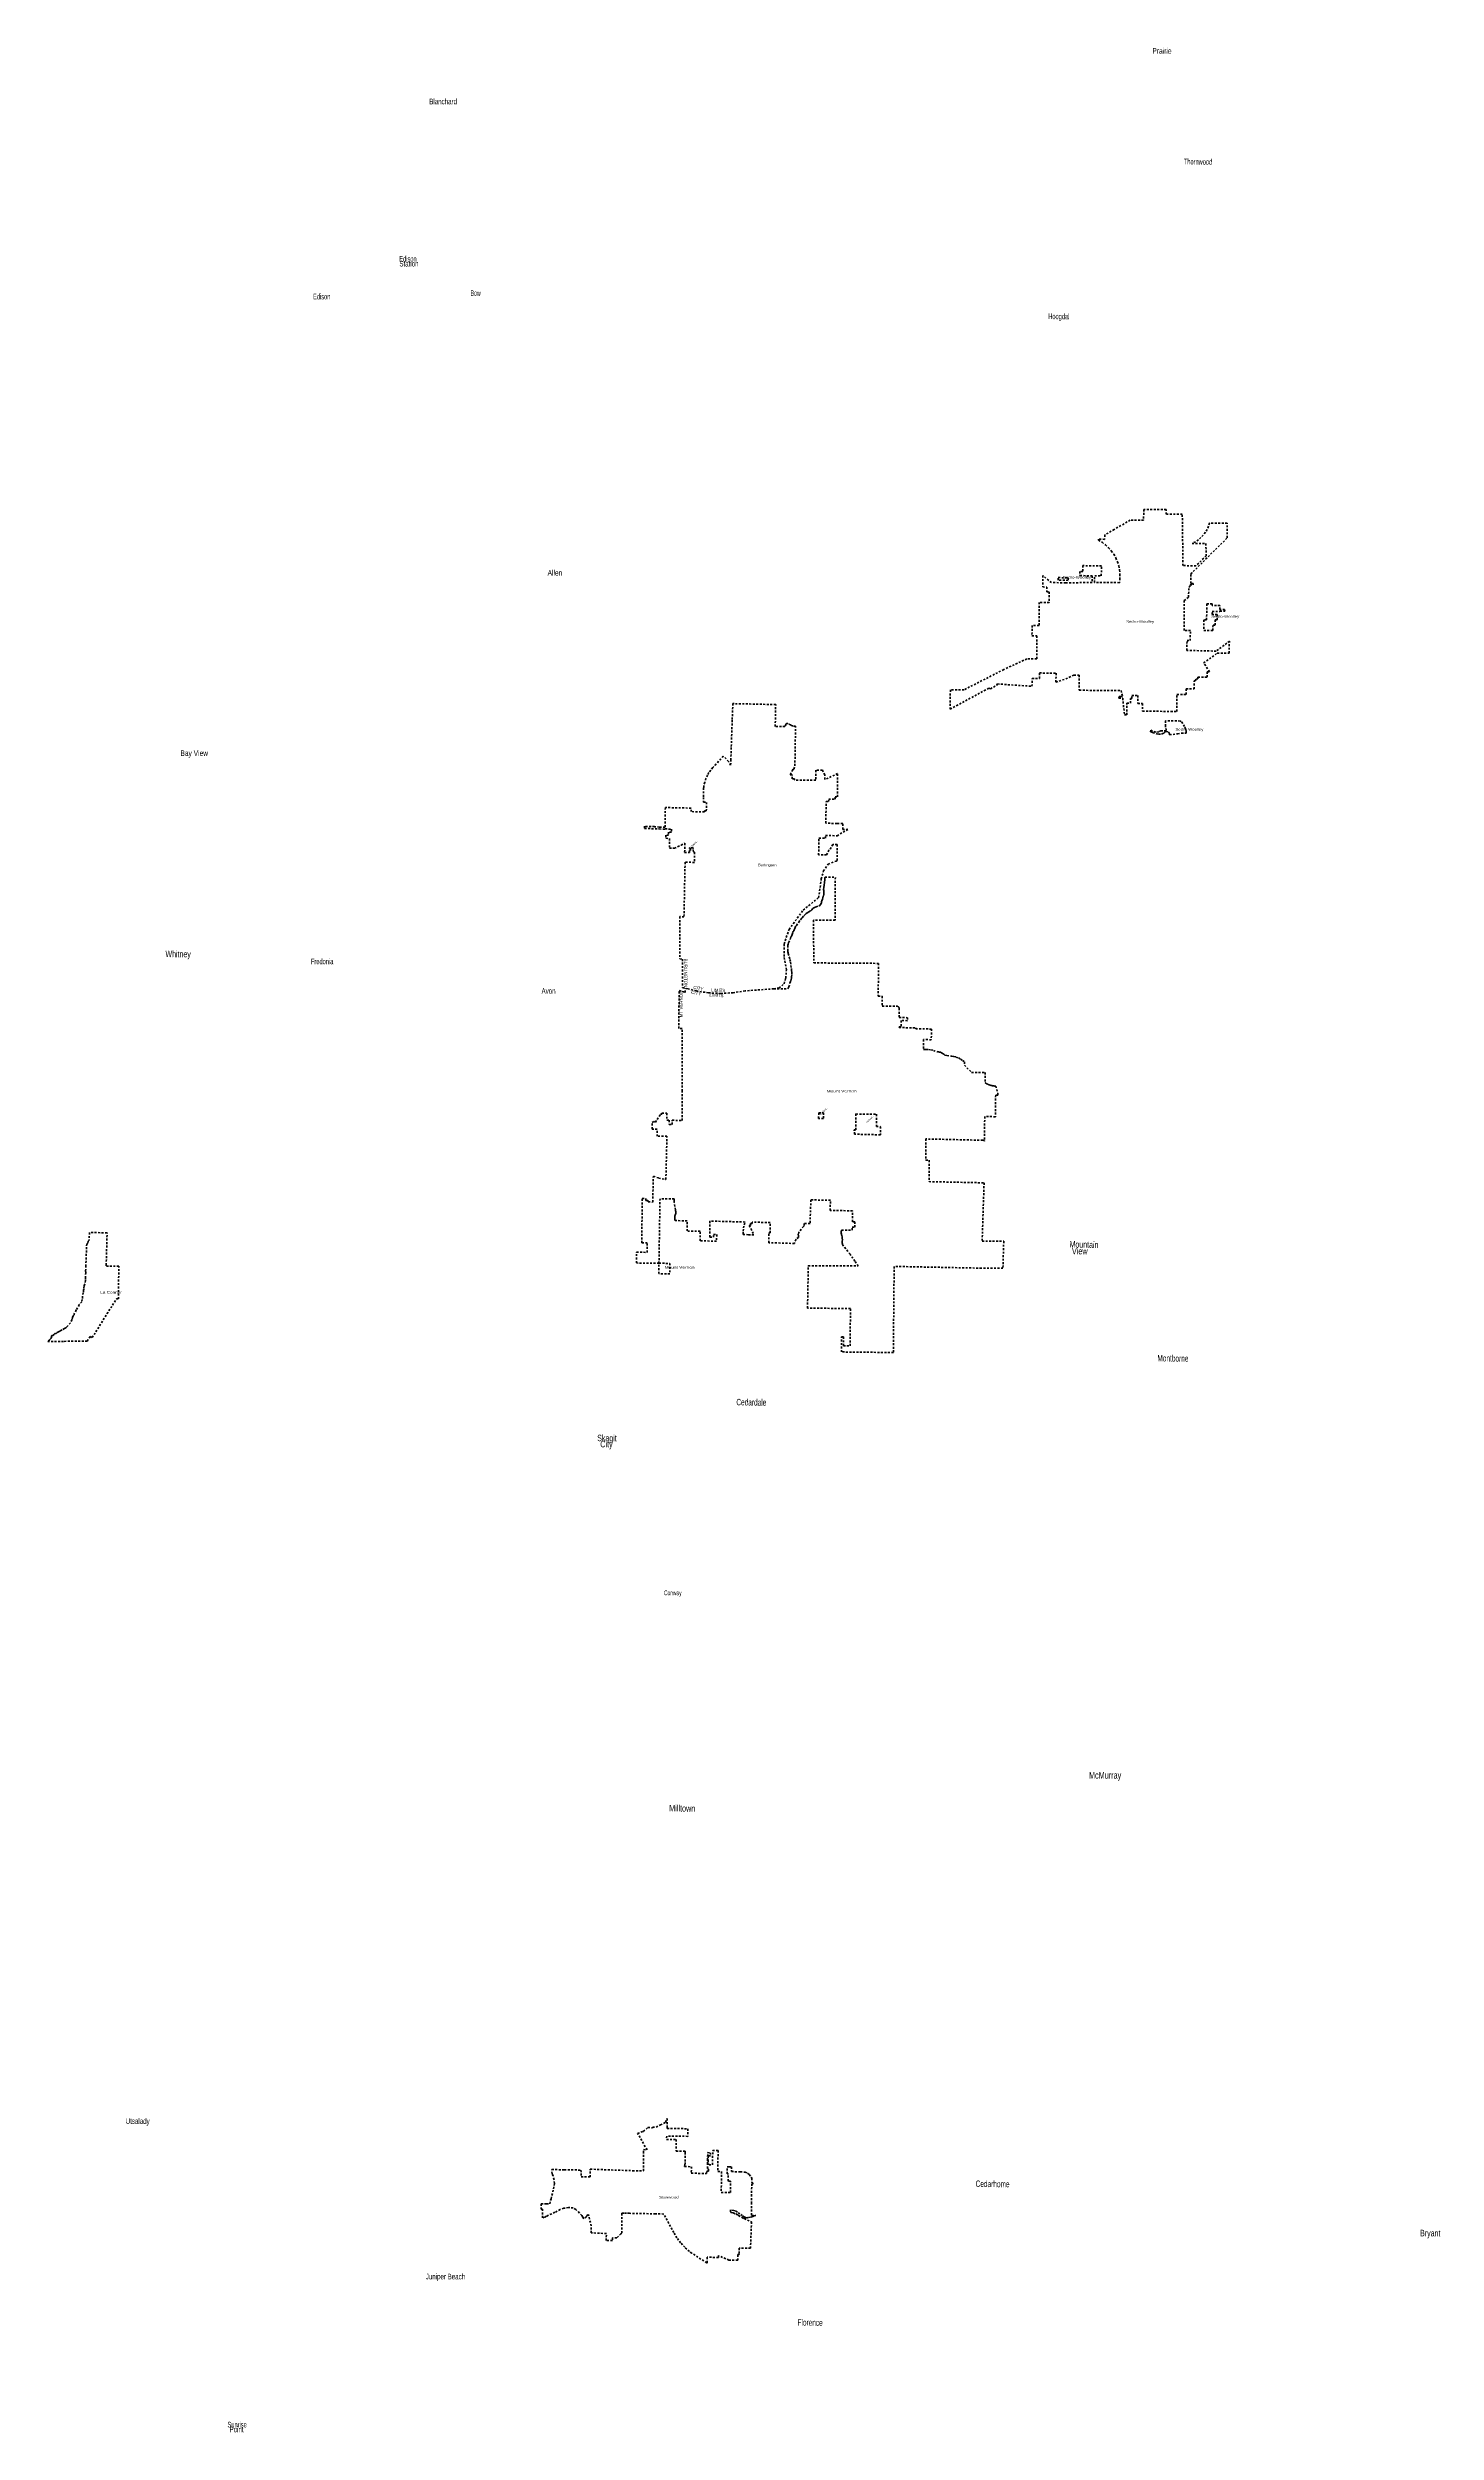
# Model space of a CAD drawing. Header units: feet. Extents: x -903180 to 1023491, y -707744 to 564635.
# Drawn here: x -368591 to -282732, y 260603 to 407993 of the extents above; entities that cross this region are included whole.
import ezdxf

# ---------------------------------------------------------------- set-up
doc = ezdxf.new("R2010")
doc.units = ezdxf.units.FT
doc.header["$LTSCALE"] = 80
doc.linetypes.add('SHORT_DASHED', pattern=[2.7, 1.5, -1.2])
doc.layers.add('13', color=7, linetype='SHORT_DASHED', lineweight=40)
for name, color, linetype in [('15', 7, 'Continuous'), ('16', 7, 'Continuous'), ('36', 7, 'Continuous')]:
    doc.layers.add(name, color=color, linetype=linetype)

msp = doc.modelspace()

# ---------------------------------------------------------------- linework, layer by layer
at = {"layer": '13'}
for p, q in [((-307718.75, 372283.32), (-307734.5, 371643.13)), ((-327887.99, 362825.36), (-327965.37, 362595.35)), ((-310270.87, 343854.44), (-310258.34, 343851.15)), ((-318690.34, 335089.73), (-318681.68, 335429.44)), ((-329218.63, 277051.29), (-329223.45, 277031.23))]:
    msp.add_line(p, q, dxfattribs=at)
for points in [[(-299151.19, 366971.83), (-298767.04, 366971.46), (-298766, 368022.3), (-298204.68, 368021.75), (-298204.36, 368359.92), (-297711.6, 368356.54), (-297705.41, 368851.56), (-297652.14, 368852.76), (-297569.55, 368985.2), (-297484.14, 368984.47), (-297471.12, 369086.62), (-296904.52, 369081.19), (-296891.28, 369421.73), (-296756.05, 369418.11), (-297112.66, 369965.75), (-296274.39, 370569.17), (-295533.9, 370572.49), (-295529.25, 371300.94), (-295685.37, 371184.68), (-296339.36, 370697.65), (-298161.45, 370738.6), (-298145.06, 371345.23), (-297955.08, 371345.41), (-297931.45, 371968.08), (-298330.12, 371975.23), (-298324.7, 373824.35), (-298054.9, 374024.43), (-298032.6, 374664.74), (-297964.2, 374665.06), (-297960.74, 374789.82), (-297771.61, 374790.68), (-297772.02, 374879.22), (-297912.88, 374882.6), (-297915.54, 375462.07), (-295657.05, 377698.81), (-295663.19, 378606.26), (-296748.4, 378607.23), (-296816.76, 378408.56), (-296905.51, 378218.12), (-297013.67, 378038), (-297140.08, 377870.17), (-297283.33, 377716.47), (-297441.87, 377578.59), (-297613.95, 377458.04), (-297797.68, 377356.14), (-297834.83, 377338.48), (-296980.97, 377340.73), (-296959.8, 376587.41), (-297593.72, 375969.82), (-298397.03, 375979.32), (-298438.55, 379154.97), (-299431.94, 379152.6), (-299435.32, 379450.71), (-300814.16, 379452.72), (-300837.35, 378779.72), (-301668.4, 378785.94), (-302652.92, 378213.03), (-303228.78, 377877.93), (-303241.45, 377602.55), (-303620.11, 377616.06), (-303622.79, 377552.79), (-303399.11, 377420.49), (-303190.49, 377265.54), (-302999.2, 377089.63), (-302827.35, 376894.7), (-302676.82, 376682.86), (-302549.26, 376456.45), (-302446.06, 376217.95), (-302368.36, 375969.97), (-302317.01, 375715.22), (-302292.56, 375456.5), (-302295.29, 375196.65), (-302325.17, 374938.5), (-302327.26, 374926.34), (-303862.28, 374935.84), (-303855.25, 375348.63), (-303448.82, 375350.52), (-303427.53, 375966.32), (-304585.78, 375978.94), (-304584.91, 375622.91), (-304766, 375622.07), (-304767.21, 375363.37), (-304012.21, 375351.93), (-304014.32, 374934.7), (-305652.68, 374919.17), (-306529.25, 374932.34), (-307071.17, 375366.14), (-307068.9, 374658.95), (-306815.64, 374657.99), (-306821.86, 374363.61), (-306662.39, 374361.42), (-306666.06, 373705.44), (-307290.76, 373711.05), (-307297.04, 372280.72), (-307718.75, 372283.32)], [(-307734.5, 371643.13), (-307423.18, 371636.33), (-307440.79, 370212.61), (-308048.22, 370216.98), (-309478.12, 369558.73), (-311931.84, 368305.6), (-312779.07, 368292.9), (-312792.78, 367114.33), (-310402.49, 368396.62), (-310305.86, 368365.87), (-309918.14, 368564.64), (-309867.23, 368665.3), (-307734.36, 368522.49), (-307720.7, 369006.88), (-307272.43, 368997.93), (-307268.27, 369345.13), (-306238.12, 369331.31), (-306256.98, 368770.54), (-305642.97, 368983.49), (-305134.78, 369212.18), (-304822.37, 369210.38), (-304805.8, 368274.44), (-302222.93, 368259.36), (-302127.83, 367898.72), (-302227.69, 367898.41), (-302351.73, 367898.85), (-302352.11, 367792.85), (-302122.14, 367790.23), (-302012.18, 366753.68), (-301869.44, 366757.91), (-301866.87, 367474.03), (-301647.16, 367473.24), (-301646.09, 367772.88), (-301562.4, 367772.58), (-301561.75, 367954.67), (-301189.75, 367953.29), (-301189.01, 367455.49), (-300891.4, 367456.48), (-300893.27, 366978.11), (-299151.19, 366971.83)], [(-323697.12, 349821.77), (-323362.72, 349874.4), (-323059.52, 350131.11), (-322958.33, 350485.44), (-322916.36, 351003.35), (-323056.25, 351815.21), (-323062.73, 352594.83), (-322749.79, 353493.37), (-321879.02, 354691.43), (-320926.62, 355453.83), (-320756.55, 356611.05), (-320627.29, 357107.97), (-320334.77, 357530.01), (-319844.96, 357717.21), (-319769.05, 357754.58), (-319773.15, 358738.45), (-320043.17, 358742.22), (-320138.91, 358554.71), (-320283.49, 358390.29), (-320432.28, 358096.41), (-320925.67, 358094.48), (-320904.9, 359133.03), (-320497.08, 359127.12), (-320494.93, 359305.12), (-319772.46, 359283.9), (-319108.16, 359680.7), (-319435.71, 359677.16), (-319427.66, 360034.79), (-319785.91, 360043.05), (-320484.08, 360059.16), (-320451.94, 361395.55), (-320306.04, 361392.79), (-320302.19, 361548.7), (-319906.61, 361540.14), (-319908.63, 361693.26), (-319752.69, 361689.23), (-319747.43, 363124.1), (-320542.29, 362752.26), (-320542.48, 362769.26), (-320547.32, 363048.77), (-320689.26, 363331.56), (-321093.19, 363330.31), (-321103.46, 362720.57), (-322425.47, 362730.06), (-322424.62, 362800.05), (-322562.38, 362801.71), (-322558.27, 363051.68), (-322677.81, 363053.12), (-322569.23, 363293.6), (-322494.96, 363400.94), (-322452.68, 363400.43), (-322391.68, 363600.46), (-322351.19, 366064.5), (-322526.08, 366067.73), (-322546.99, 366071.28), (-322558.83, 366074.56), (-322579.44, 366082.06), (-322621.72, 366108.75), (-322656.97, 366132.17), (-322817.4, 366210.63), (-322832.74, 366216.25), (-322848.78, 366220.24), (-322868.69, 366223.52), (-322891.18, 366222.34), (-322912.49, 366213.44), (-322926.54, 366199.86), (-322948.44, 366163.28), (-323011.36, 366026.67), (-323607.09, 366037.66), (-323577.19, 367392.35), (-326148.42, 367448.8), (-326230.49, 367452), (-326266.93, 366432.13), (-326325.17, 364729.9), (-326353.32, 363991.17), (-326366.88, 363639.27), (-326460.67, 363823.27), (-326497.82, 363877.83), (-326816.14, 364205.89), (-327460.77, 363492.97), (-327597.57, 363331.4), (-327705.22, 363183.29), (-327787.07, 363038.55), (-327887.99, 362825.36)], [(-327965.37, 362595.35), (-328012.46, 362391.14), (-328034.5, 362243.98), (-328046.75, 361658.31), (-328036.95, 361351.88), (-327854.41, 361349.11), (-327868.98, 360829.84), (-327979.7, 360832.41), (-327982.22, 360756.69), (-328811.03, 360775.15), (-328806.35, 360993.03), (-330400.56, 361028.13), (-330417.83, 359813.8), (-330776.31, 359824.61), (-331071.37, 359839.01), (-331071.39, 359847.02), (-331680.72, 359867.13), (-331681.11, 359735.08), (-330778.12, 359702.21), (-330418.81, 359690.06), (-330418.57, 359706.76), (-330022.64, 359692.5), (-330026.69, 359503.16), (-330199.01, 359502.33), (-330198.13, 359319.94), (-330365.56, 359322.65), (-330365.03, 359125.54), (-330140.08, 359119.91), (-330149.29, 358517.21), (-329837.69, 358514.18), (-329424.45, 358711.56), (-329199.61, 358816.49), (-329207.72, 358244.9), (-328913.89, 358245.19), (-328915.88, 358408.85), (-328673.03, 358410.09), (-328669.73, 358267.19), (-328591.71, 358268.05), (-328599.86, 357637.98), (-329181.46, 357646.7), (-329248.19, 354277.22), (-329499.08, 354287.4), (-329511.76, 351666.97), (-329331.78, 351662.02), (-329337.58, 349897.91), (-329164.73, 349858.07)], [(-323697.12, 349821.77), (-322831.58, 349813.81), (-322796.95, 349871.34), (-322765.24, 349937.93), (-322694.49, 350191.32), (-322648.99, 350310.29), (-322625.46, 350393.11), (-322603.81, 350490.99), (-322593.46, 350569.11), (-322583.1, 350728.17), (-322586.87, 350839.23), (-322593.46, 350961.58), (-322616.99, 351136.64), (-322645.23, 351354.06), (-322671.59, 351511.24), (-322713.94, 351677.83), (-322797.7, 352003.48), (-322815.58, 352047.71), (-322825.93, 352102.3), (-322832.52, 352167.24), (-322832.52, 352475.02), (-322826.87, 352519.25), (-322808.99, 352585.14), (-322779.81, 352674.55), (-322656.52, 352957.84), (-322640.52, 353027.48), (-322624.52, 353045.37), (-322583.11, 353123.48), (-322559.58, 353181.84), (-322515.34, 353314.54), (-322494.64, 353363.48), (-322462.64, 353416.19), (-322432.52, 353472.66), (-322398.64, 353555.48), (-322367.58, 353620.43), (-322344.05, 353669.37), (-322299.82, 353738.08), (-322144.52, 353940.43), (-322054.17, 354084.44), (-322008.99, 354148.44), (-321955.35, 354189.85), (-321931.35, 354216.45), (-321836.29, 354342.56), (-321804.76, 354381.15), (-321759.11, 354423.02), (-321698.41, 354471.02), (-321590.17, 354542.55), (-321525.7, 354580.67), (-321410.88, 354653.14), (-321348.29, 354708.67), (-321297.93, 354763.26), (-321273.93, 354792.43), (-321252.76, 354812.19), (-321222.17, 354830.55), (-321182.64, 354847.49), (-321078.64, 354881.84), (-320912.99, 354940.19), (-320890.4, 354952.43), (-320850.87, 354979.25), (-320804.28, 355032.9), (-320766.63, 355088.43), (-320749.68, 355136.55), (-320745.21, 355162.67), (-320738.86, 355212.08), (-320727.09, 355256.32), (-320692.26, 355366.91), (-320668.5, 355439.61), (-320631.32, 355567.62), (-320611.09, 355643.85), (-320604.96, 355682.44), (-320603.08, 355733.27), (-320606.84, 355801.03), (-320612.03, 355909.28), (-320613.91, 355971.39), (-320598.85, 356101.28), (-320583.79, 356210.45), (-320571.56, 356276.34), (-320563.08, 356346.69), (-320556.49, 356443.16), (-320550.37, 356544.81), (-320542.37, 356661.99), (-320538.13, 356682.23), (-320526.84, 356715.17), (-319890.85, 356713.62), (-319909.75, 354073.62), (-321238.09, 354059.14), (-321225.23, 351423.8), (-320787.51, 351421.57)], [(-320787.51, 351421.57), (-317225.77, 351395.99), (-317236.34, 349368.05), (-317000.47, 349366.78), (-316989.96, 348754.14), (-316336.58, 348750.78), (-316103.28, 348748.72), (-316098.38, 348748.87), (-316081.41, 348748.25), (-316064.61, 348745.86), (-316048.15, 348741.72), (-316032.21, 348735.89), (-316016.97, 348728.42), (-316002.59, 348719.41), (-315989.23, 348708.93), (-315977.04, 348697.12), (-315966.15, 348684.1), (-315956.69, 348670.01), (-315948.74, 348655.01), (-315942.41, 348639.26), (-315937.76, 348622.94), (-315943.89, 348052.73), (-315430.77, 348039.87), (-315429.89, 347854.13), (-315822.67, 347860.1), (-315820.8, 347465.14), (-315953.1, 347468.54), (-315953.67, 347431.04), (-314921.11, 347404.5), (-314922.37, 347353.21), (-313941.61, 347336.34), (-313958.72, 346676.53), (-314437.48, 346684.78), (-314446.94, 346079.72), (-314357.92, 346071.89), (-314300.69, 346074.42), (-314140.5, 346070.11), (-313981.63, 346049.08), (-313825.83, 346011.56), (-313557.87, 345928.97), (-313510.82, 345925.61), (-313449.74, 345915.53), (-313390.05, 345899.13), (-313332.4, 345876.57), (-313277.43, 345848.12), (-313225.73, 345814.07), (-313177.87, 345774.8), (-313148.83, 345743.52), (-313110.92, 345715.69), (-312992.04, 345695.96), (-312771.99, 345674.06), (-312711.95, 345668.73), (-312564.24, 345644.59), (-312419.86, 345605.15), (-312280.39, 345550.83), (-312147.36, 345482.23), (-312022.23, 345400.1), (-311906.38, 345305.34), (-311906.96, 345098.3), (-311464.14, 344656.89), (-310619.83, 344651.96), (-310627.85, 344012.87), (-310614.02, 344004.08), (-310596.93, 343993.5), (-310584.68, 343986.17), (-310571.19, 343978.34), (-310560.26, 343972.11), (-310546.15, 343964.35), (-310536.34, 343959.04), (-310522.82, 343951.91), (-310510.26, 343945.56), (-310501.16, 343940.98), (-310485.93, 343933.62), (-310473.33, 343927.73), (-310456.97, 343920.32), (-310441.43, 343913.5), (-310431.16, 343909.17), (-310415.39, 343902.65), (-310401.63, 343897.23), (-310390.58, 343892.96), (-310379.84, 343888.96), (-310364.07, 343883.31), (-310354.5, 343879.98), (-310343.57, 343876.25), (-310335.15, 343873.46), (-310320.31, 343868.73), (-310311.45, 343866.02), (-310298.85, 343862.26), (-310288.62, 343859.32), (-310279.12, 343856.69), (-310270.87, 343854.44)], [(-329973.9, 341433.92), (-329978.51, 341697.11), (-329358.95, 341683.24), (-329359.5, 343501.13), (-329360.67, 347371.67), (-329576.7, 347370.63), (-329543.95, 349711.87), (-329184.24, 349604.97), (-329164.73, 349858.07)], [(-323697.12, 349821.77), (-325433.36, 349699.89), (-325453.34, 349698.49), (-325473.36, 349695.26), (-326206.18, 349577.11), (-326967.59, 349535.09), (-327729.21, 349572.88), (-328482.72, 349690.08), (-328993.83, 349816.68), (-329164.73, 349858.07)], [(-310258.34, 343851.15), (-310247.96, 343848.52), (-310239.7, 343846.5), (-310226.99, 343843.52), (-310216.02, 343841.08), (-310209.28, 343839.6), (-310197.58, 343837.16), (-310183.86, 343834.44), (-310173.71, 343832.51), (-310156.69, 343829.53), (-310145.76, 343827.71), (-310134.59, 343825.95), (-310121.61, 343824.06), (-310107.78, 343822.23), (-310094.95, 343820.64), (-310087.44, 343819.79), (-310073.48, 343818.25), (-310060.73, 343817.01), (-310049.72, 343816.08), (-310033.71, 343814.84), (-310017.59, 343813.83), (-309994.88, 343812.78), (-309979.14, 343812.27), (-309973.16, 343812.12), (-309845.9, 343365.68), (-309847.41, 343245.58), (-309977.34, 343251.55), (-309994.08, 341917.47), (-310653.98, 341930.6), (-310673.03, 340411.84), (-310676.54, 340416.47), (-310680, 340420.47), (-310682.71, 340423.52), (-310686.78, 340427.72), (-310691.32, 340431.92), (-310698.58, 340437.89), (-310703.46, 340441.35), (-310709.49, 340445.28), (-310713.7, 340447.72), (-310718.71, 340450.43), (-310723.8, 340452.81), (-310730.09, 340455.46), (-310735.92, 340457.56), (-310741.96, 340459.39), (-310747.72, 340460.88), (-310753.96, 340462.1), (-310762.91, 340463.38), (-310771.86, 340464.06), (-310781.37, 340463.9), (-314286.5, 340543.17), (-314286.9, 339228.88), (-314080.12, 339223.77), (-314096.25, 337904.72), (-310694.66, 337832.02), (-310811.48, 334217.21), (-309479.12, 334223.47), (-309527.44, 332563.22), (-310847.48, 332557.02), (-316254.04, 332664.77), (-316304.23, 327342.26), (-319501.76, 327378.17), (-319499.41, 328313.93), (-319388.4, 328311.25), (-319388.07, 327765.85), (-318979.7, 327756.63), (-318954.65, 330053.86), (-321610.6, 330094.58), (-321560.89, 332709.76), (-318482.28, 332692.59), (-318686.96, 332986.1), (-318980.11, 333418.12), (-319376.07, 333915.25), (-319378.76, 333918.43), (-319402.91, 333950.55), (-319423.56, 333985.01), (-319440.5, 334021.45), (-319453.54, 334059.46), (-319462.53, 334098.62), (-319467.38, 334138.51), (-319468.04, 334178.68), (-319461.27, 334226.94), (-319455.93, 334317.48), (-319460.08, 334408.09), (-319473.68, 334497.76), (-319496.58, 334585.52), (-319507.77, 334617.91), (-319519.91, 334666.61), (-319526.9, 334716.31), (-319528.65, 334766.47), (-319525.16, 334816.54), (-319516.44, 334865.97), (-319502.61, 334914.22), (-318847.04, 334912.89), (-318844.53, 335091.91), (-318690.34, 335089.73)], [(-330795.82, 332857.33), (-332186.73, 332877.02), (-332176.74, 333544.92), (-331523.68, 333532.6), (-331518.27, 334114.59), (-331862.15, 334121.74), (-331826.31, 336868.75), (-331608.81, 336857.55), (-331608.81, 336749.04), (-331456.44, 336744.42), (-331460.77, 336652.75), (-331179.96, 336645.77), (-331142.94, 338233.54), (-330812.58, 338126.52), (-330369.03, 338041.05), (-330301.57, 340714.67), (-330898.93, 340707.17), (-330902.2, 341151.26), (-331224.07, 341158.51), (-331213.56, 341553.05), (-331087.08, 341630.61), (-331017.24, 341573.18), (-330699.95, 342074.57), (-330614.54, 342074.57), (-330612.23, 342136.9), (-330300.79, 342133.98), (-330302.87, 341705.19), (-330159.74, 341700.58), (-330159.74, 341437.39), (-329973.9, 341433.92)], [(-318681.68, 335429.44), (-318839.43, 335428.69), (-318828.07, 336101.15), (-320209.94, 336130.37), (-320191.66, 336753.63), (-321402.33, 336776.94), (-321457.14, 335311.06), (-321825.67, 335321.65), (-321826.37, 335175.86), (-321866.78, 335141.43), (-322150.61, 334756.52), (-322175.67, 334682.39), (-322178.94, 334649.69), (-322162.6, 334552.68), (-322161.51, 334501.45), (-322170.48, 334453.09), (-322320.73, 334338.99), (-322417.48, 334112.41), (-322418.4, 334082.73), (-323510.85, 334117.54), (-324004.04, 334124.38), (-323992.67, 334738.39), (-323922.18, 334737.61), (-323915.17, 335374.24), (-325038.58, 335401.29), (-325041.55, 335321.84), (-325128.82, 335323.65), (-325130.43, 335191.63), (-325213.22, 335191.23), (-325106.38, 335003.67), (-324926.84, 334621.63), (-325264.38, 334624.85), (-325582.46, 334631.77), (-325584.51, 334660.22), (-325586.76, 334850.69), (-325569.08, 335040.35), (-325531.67, 335227.13), (-325474.94, 335408.97), (-327650.4, 335466.35), (-327649.42, 334468.08), (-327425.41, 334462.95), (-327425.58, 334639), (-327216.63, 334634.21), (-327242.13, 334223.69), (-328244.2, 334246.64), (-328252.15, 334840.13), (-329054.43, 334854.46), (-329048.34, 335482.62), (-329799.85, 335498.24), (-329809.81, 335532.45), (-329819.75, 335582.9), (-329824.37, 335634.11), (-329823.61, 335685.53), (-329817.48, 335736.58), (-329806.05, 335786.72), (-329785.78, 335836.45), (-329770.34, 335889.44), (-329760.51, 335943.75), (-329756.42, 335998.8), (-329758.11, 336053.96), (-329765.55, 336108.65), (-329778.67, 336162.26), (-329846.81, 336609.44), (-329852.31, 336639.88), (-329858.8, 336703.84), (-329858.56, 336768.12), (-329851.61, 336832.03), (-330731.43, 336849.4), (-330795.82, 332857.33)], [(-325827.98, 271584.86), (-325849.36, 271585.1), (-325911.46, 271585.8), (-325927.98, 271585.99), (-325927.95, 271566.04), (-325927.44, 271245.96), (-326468.57, 271252.08), (-327121.91, 271521.18), (-327121.73, 271409.98), (-327821.75, 271422.72), (-327821.2, 271081.19), (-327821.17, 271061.19), (-327841.17, 271074.24), (-328760.96, 271674.67), (-328914.11, 271788.67), (-329199.29, 272038.09), (-329456.84, 272315.95), (-329683.93, 272619.21), (-329878.07, 272944.55), (-329879.12, 272947.61), (-330500.03, 274096.16), (-331013.78, 274106.32), (-332626.98, 274139.03), (-332797.69, 274141.87), (-332965.55, 274144.72), (-333067.86, 274145.1), (-333084.19, 274145.17), (-333084.36, 274125.18), (-333094.93, 272913.09), (-333143.71, 272876.06), (-333409.03, 272618.66), (-333666.52, 272621.51), (-333675.05, 272449.38), (-334059.15, 272457.21), (-334045.66, 272890.89), (-334997.35, 272930.92), (-334978.51, 273357.33), (-335150.21, 274046.64), (-335155.23, 274066.8), (-335175.48, 274054.14), (-335253.97, 274005.07), (-335271.37, 273915.45), (-335444.34, 273807.32), (-335498.72, 273893.31), (-335565.06, 274000.18), (-335929.01, 274375.68), (-336101.16, 274470.42), (-336387.7, 274494.68), (-336673.08, 274453.09), (-336899.53, 274368.75), (-337233.44, 274202.37), (-337749.91, 273963.6), (-337868, 273903.95), (-338003, 273853.95), (-338004, 274385.95), (-338089, 274384.95), (-338084.06, 274721.07), (-337736.14, 274730.8), (-337544.84, 274723.18), (-337464.37, 275040.08), (-337313.09, 275652.36), (-337264.23, 275989.16), (-337283.32, 276217.74), (-337346.66, 276450.93), (-337401.3, 276582.98), (-337419.31, 276837.22), (-336650.62, 276835.63), (-335616.95, 276810.49), (-335608.26, 276388.86), (-335044.89, 276383.17), (-335042.46, 276865.24), (-332422.25, 276772.25), (-331749.7, 276762.64), (-331744.66, 277873.77), (-331745.78, 278073), (-331534.5, 278069.5), (-332113.95, 279079.94), (-331763.41, 279202.99), (-331480.42, 279436.45), (-331193.62, 279427.2), (-331182.5, 279461.46), (-330962.14, 279458.4), (-330709.36, 279600.8), (-330395.59, 279756.43), (-330287.24, 279993.98), (-330291.78, 279414.73), (-330292.89, 279386.37), (-329002.9, 279365.8), (-329011.36, 278895.88), (-330316, 278916.68), (-330327.82, 278697.82), (-329722.69, 278697.82), (-329732.62, 277986.35), (-329182.29, 277975.04), (-329178.99, 277897.91)], [(-329223.45, 277031.23), (-329205.73, 277030.73), (-328788.57, 277019.09), (-328797.15, 276617.9), (-327849.72, 276599.22), (-327843.69, 276747.88), (-327739.47, 276745.9), (-327737.71, 276910.79), (-327792.29, 276911.67), (-327786.08, 277175.39), (-327786.95, 277430.21), (-327783.06, 277889.18), (-327603.07, 277885.26), (-327604.49, 277685.24), (-327740.65, 277688.21), (-327759.04, 277430.03), (-327760.4, 277175.95), (-327698.93, 277173.6), (-327699.29, 277142.67), (-327480.21, 277136.97), (-327473.46, 278020.15), (-327142.51, 278013.12), (-327153.38, 276732.5), (-326923.27, 276727.97), (-326944.66, 275432.05), (-326943.88, 275432.03), (-326371.9, 275420.57), (-326367.22, 276130.53), (-326520.42, 276131.81), (-326518.46, 276572.17), (-326578.45, 276573.71), (-326576.47, 277019.41), (-326441.48, 277015.39), (-326441.46, 277019.6), (-326309.47, 277015.67), (-326310.8, 276716.89), (-325773.64, 276703.12), (-325472.11, 276686.59), (-325317.67, 276618.46), (-325215.48, 276539.49), (-325046.64, 276306.67), (-325046.64, 276066.43), (-324976.18, 275965.17), (-325062.51, 275965.59), (-325066.47, 275290.75), (-325066.47, 274802.13), (-325072.32, 274013.21), (-324812.26, 274010.65), (-324901.02, 273984.16), (-325000.43, 273943.63), (-325137.95, 273901.29), (-325270.55, 273870.27), (-325346.81, 273865.69), (-325448.63, 273884.5), (-325535.98, 273922.64), (-325645.36, 273993.87), (-325796, 274099.21), (-325947.41, 274210.06), (-326070.51, 274284.64), (-326168.22, 274320.77), (-326379.88, 274352.22), (-326380.98, 274207.51), (-326321.32, 274193.33), (-326203.99, 274158.13), (-326051.55, 274096.72), (-325922.01, 274028.01), (-325902.01, 274017.02), (-325882.01, 274006), (-325561.78, 273829.54), (-325541.09, 273818.14), (-325521.78, 273809.2), (-325074.38, 273602.16), (-325134.01, 271977.03), (-325828.62, 271984.89), (-325828.01, 271604.88), (-325827.98, 271584.86)], [(-329178.99, 277897.91), (-329182.81, 277279.21), (-329185.23, 277237.36), (-329198.93, 277133.3), (-329218.63, 277051.29)]]:
    msp.add_lwpolyline(points, dxfattribs=at)
for points in [[(-305495.28, 375069.86), (-306111.65, 375078.2), (-306111.65, 375239.62), (-305495.28, 375224.98)], [(-297108.98, 371968.34), (-296547.12, 371964.16), (-296540.04, 372297.8), (-296399.08, 372299.53), (-296397.35, 372629.91), (-296278.97, 372628.3), (-296278.32, 372957.6), (-296593.66, 372959.27), (-296590.42, 373140.97), (-296108.03, 373135.95), (-296108.16, 373163.93), (-295817.14, 373172.03), (-295819.5, 373269.98), (-296111.87, 373268.3), (-296115.12, 373509.34), (-296587.93, 373510.46), (-296589.1, 373610.48), (-296913.03, 373610.08), (-296939.06, 372622.4), (-297107.57, 372627.59), (-297113.01, 371968.37)], [(-299223.52, 365523.24), (-298752.45, 365586.3), (-298724.12, 365590.35), (-298493.4, 365618.7), (-298190.82, 365624.85), (-298204.25, 365750.77), (-298230.37, 365897.34), (-298304.92, 366033.07), (-298409.17, 366230.26), (-298501.32, 366344.76), (-298520.37, 366362.93), (-298539.53, 366373.61), (-298548.29, 366375.32), (-298565.94, 366376.15), (-299469.93, 366385.42), (-299471.96, 366185.52), (-299481.24, 366136.5), (-299481.24, 366116.35), (-299479.89, 365900.06), (-299429.68, 365900.56), (-299431.7, 365769.58), (-299762.94, 365766.37), (-299884.34, 365713.83), (-300078.68, 365683.85), (-300293.63, 365774.72), (-300384.53, 365815.02), (-300394.87, 365708.44), (-300379.79, 365703.02), (-300266.43, 365654.55), (-300007.31, 365585.93), (-299898.01, 365569.8), (-299723.95, 365569.86), (-299645.74, 365597.13), (-299583.96, 365626.69), (-299479.21, 365707.29), (-299438.92, 365723.41), (-299291.2, 365693.86), (-299234.8, 365602.51), (-299224.15, 365529.19)], [(-328674.9, 358491.37), (-328676.03, 358540.59), (-328917.47, 358539.41), (-328916.87, 358490.01)], [(-320632.8, 341806.76), (-320927.51, 341812.58), (-320913.02, 342161.98), (-320628.37, 342157.5)], [(-317105.99, 340799.27), (-318711.45, 340837.45), (-318721.84, 341107.11), (-318620.55, 341104.17), (-318615.39, 342086.39), (-317341.45, 342068.45), (-317352.86, 341307.83), (-317096.51, 341302.23)], [(-368591.07, 328025.44), (-367564.87, 328034.05), (-366145.41, 328051.9), (-365964.85, 328340.36), (-365841.15, 328264.67), (-364344.26, 330656.11), (-364221, 330653.95), (-364192.18, 332678.88), (-364618.99, 332685.33), (-364973.83, 332691.01), (-364971.79, 332749.6), (-364919, 334742.95), (-366003, 334759.95), (-366034, 334294.95), (-366095.72, 334225.28), (-366102.02, 334061.99), (-366177, 334063.98), (-366192.91, 333651.59), (-366227.06, 332766.48), (-366232.99, 332709.74), (-366244.54, 332399.96), (-366242, 332277.95), (-366252, 331982.95), (-366256.55, 331812.88), (-366257, 331795.95), (-366330, 331454.95), (-366364, 331306.95), (-366348, 331260.95), (-366367, 331201.95), (-366392, 331036.95), (-366437, 330806.95), (-366451, 330626.95), (-366479, 330472.95), (-366634, 330300.95), (-366827, 329974.95), (-366945, 329739.95), (-366953, 329667.95), (-367006, 329615.95), (-367062, 329499.95), (-367088, 329362.95), (-367182, 329183.95), (-367381, 328960.95), (-367469, 328872.95), (-367553.46, 328835.18), (-367694.98, 328753.56), (-367771.23, 328706.64), (-367833.09, 328668.41), (-367886.58, 328635.79), (-367962.05, 328609.91), (-368001.04, 328588.94), (-368059.68, 328520.15), (-368082.49, 328500.69), (-368134.08, 328528.55), (-368146.75, 328510.79), (-368173.4, 328497.5), (-368188.2, 328475.77), (-368200.6, 328466.07), (-368228.44, 328414.47), (-368277.64, 328389.78), (-368283.75, 328387.96), (-368324.14, 328387.21), (-368355.63, 328347.84), (-368355.37, 328291.32), (-368369.09, 328239.27), (-368461.06, 328137.23), (-368546.19, 328058.12), (-368589.73, 328028.77)], [(-330795.82, 332857.33), (-330114.73, 332854.02), (-330121.48, 332211.71), (-330810.35, 332218.06)]]:
    msp.add_lwpolyline(points, close=True, dxfattribs=at)

# ---------------------------------------------------------------- texts
at = {"layer": '15'}
for s, rotation, width, p in [('BURLINGTON', 270.111, 0.8, (-329244.4, 351688.52)), ('MT VERNON', 89.199, 0.85, (-329339.21, 348066.65)), ('CITY', 348.885, 0.9, (-328820.56, 349524.22)), ('CITY', 348.885, 0.9, (-328685.67, 349824.41)), ('LIMITS', 357.217, 0.8, (-327679.76, 349344.26)), ('LIMITS', 358.217, 0.8, (-327569.1, 349643.33))]:
    msp.add_text(s, height=201.7, rotation=rotation, dxfattribs=dict(at, width=width)).set_placement(p)
at = {"layer": '16'}
for s, height, rotation, width, p in [('Prairie', 350, 359.37, 0.7, (-300288.07, 407629.89)), ('Thornwood', 350, 359.37, 0.6, (-298346.46, 400779.78)), ('Hoogdal', 350, 359.37, 0.6, (-306728.45, 391217.16)), ('Allen', 350, 359.37, 0.7, (-337683.55, 375364.79)), ('Whitney', 400, 359.37, 0.65, (-361310.84, 351782.74)), ('Mountain', 400, 358.739, 0.65, (-305411.99, 333840.66)), ('View', 400, 359.37, 0.7, (-305264.39, 333415.45)), ('Montborne', 400, 359.37, 0.6, (-299978.47, 326795.91)), ('Cedardale', 400, 359.37, 0.6, (-326011.71, 324078.89)), ('Skagit', 400, 359.37, 0.65, (-334616.16, 321863.78)), ('City', 400, 359.37, 0.7, (-334427.73, 321487.89)), ('Milltown', 400, 359.37, 0.7, (-330164.91, 298981.52)), ('Cedarhome', 400, 359.37, 0.6, (-311218.4, 275767.46)), ('Bryant', 400, 359.37, 0.65, (-283734.84, 272721.21)), ('Florence', 400, 359.37, 0.6, (-322232.53, 267195.77))]:
    msp.add_text(s, height=height, rotation=rotation, dxfattribs=dict(at, width=width)).set_placement(p)
for s, height, width, p in [('Blanchard', 350, 0.65, (-344995.43, 404495.53)), ('Edison', 350, 0.6, (-346850.89, 394765.06)), ('Station', 350, 0.65, (-346844.74, 394469.17)), ('Edison', 350, 0.6, (-352183.08, 392434.91)), ('Bow', 350, 0.55, (-342443.36, 392650.67)), ('Bay View', 350, 0.7, (-360382.75, 364215.16)), ('Fredonia', 350, 0.6, (-352314.45, 351340.85)), ('Avon', 350, 0.65, (-338055.31, 349515.99)), ('Conway', 300, 0.6, (-330484.84, 312339.45)), ('McMurray', 420, 0.7, (-304206.63, 301003.65)), ('Utsalady', 350, 0.65, (-363764.13, 279665.25)), ('Juniper Beach', 350, 0.65, (-345212.29, 270055.85)), ('Sunrise', 350, 0.6, (-357470.93, 260901.42)), ('Point', 350, 0.65, (-357345.84, 260607.87))]:
    msp.add_text(s, height=height, dxfattribs=dict(at, width=width)).set_placement(p)
at = {"layer": '36'}
for s, width, p in [('Sedro-Woolley', 1.25, (-305809.13, 375177.27)), ('Sedro-Woolley', 1.25, (-296645.39, 372757.54)), ('Sedro-Woolley', 1.25, (-301906.34, 372445.32)), ('Sedro-Woolley', 1.25, (-298862.17, 365779.36)), ('Burlington', 1.2, (-324666.79, 357402.38)), ('Mount Vernon', 1.4, (-320428.42, 343420.41)), ('Mount Vernon', 1.4, (-330447.01, 332529.62)), ('La Conner', 1.35, (-365335.43, 330981.95)), ('Stanwood', 1.3, (-330791.15, 275054.39))]:
    msp.add_text(s, height=157.5, dxfattribs=dict(at, width=width)).set_placement(p)
at = {"layer": '36', "width": 1.35}
for p in [(-328799.26, 358512.8), (-320782.02, 342006.02), (-317929.67, 341510.99)]:
    msp.add_text('Uninc.', height=113, rotation=45, dxfattribs=at).set_placement(p)

doc.saveas('drawing.dxf')
